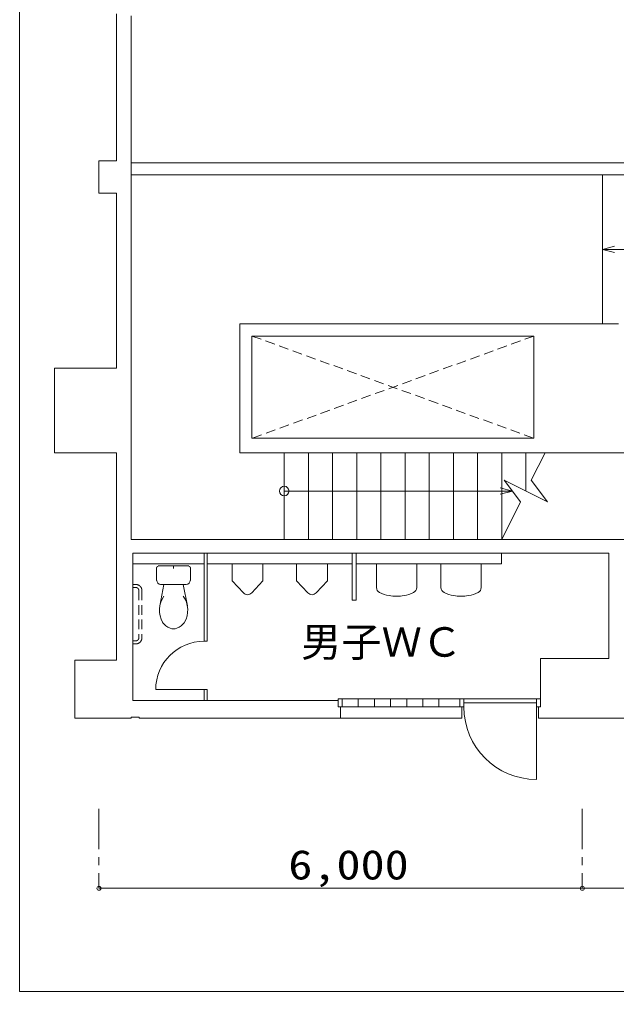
# Model space of a CAD drawing. Units: millimetres, scale not verified. Extents: x -9667 to 46333, y -21917 to 17470.
# Drawn here: x -9667 to -2247, y -21730 to -9648 of the extents above; entities that cross this region are included whole.
import ezdxf
from ezdxf.enums import TextEntityAlignment as Align

# ---------------------------------------------------------------- set-up
doc = ezdxf.new("R2010")
doc.units = ezdxf.units.MM
doc.header["$LTSCALE"] = 100
doc.linetypes.add('CHAIN1', pattern=[8, 5, -1, 1, -1])
doc.linetypes.add('DASHED1', pattern=[1.8, 1.2, -0.6])
for name, color, linetype, lineweight in [('0-0', 7, 'Continuous', 18), ('1-0', 4, 'Continuous', 18), ('2-0', 7, 'Continuous', 18), ('F-F', 7, 'Continuous', 18)]:
    doc.layers.add(name, color=color, linetype=linetype, lineweight=lineweight)
doc.styles.add('HGｺﾞｼｯｸE', font='')
doc.styles.add('ＭＳ ゴシック', font='')
doc.styles.get('HGｺﾞｼｯｸE').set_extended_font_data('HGｺﾞｼｯｸE')
doc.styles.get('ＭＳ ゴシック').set_extended_font_data('MS Gothic')

msp = doc.modelspace()

# ---------------------------------------------------------------- linework, layer by layer
at = {"layer": '0-0'}
for p, q in [((-8459.6, -9577.7), (-8459.6, -11404.9)), ((-8279.3, -14158.2), (-8279.3, -9602.7)), ((956.7, -11429.9), (-8279.3, -11429.9)), ((956.7, -11580.1), (-8279.3, -11580.1)), ((-2422.4, -13432.3), (-2422.4, -11580.1)), ((-8459.6, -11805.3), (-8459.6, -13982.9)), ((-2272.2, -12465.9), (-2422.4, -12506.2)), ((-920.6, -12506.2), (-2422.4, -12506.2)), ((-2272.2, -12546.4), (-2422.4, -12506.2)), ((-6927.7, -13432.3), (-6777.6, -13432.3)), ((-6927.7, -13432.3), (-6927.7, -15034.2)), ((-6777.6, -13432.3), (-3573.8, -13432.3)), ((-3573.8, -13432.3), (-2422.4, -13432.3)), ((-2222.1, -13432.3), (-2422.4, -13432.3)), ((-6777.6, -13582.4), (-3573.8, -13582.4)), ((-6777.6, -13582.4), (-6777.6, -14854)), ((-3573.8, -13582.4), (-3273.4, -13582.4)), ((-3273.4, -14854), (-3273.4, -13582.4)), ((-9230.5, -13982.9), (-8459.6, -13982.9)), ((-8279.3, -14158.2), (-8279.3, -15034.2)), ((-3273.4, -14854), (-6777.6, -14854)), ((-9230.5, -15034.2), (-8459.6, -15034.2)), ((-8459.6, -15034.2), (-8459.6, -17612.3)), ((-8279.3, -15034.2), (-8279.3, -16110.5)), ((-3273.4, -15034.2), (-6927.7, -15034.2)), ((-6377.1, -16110.5), (-6377.1, -15034.2)), ((-6076.7, -16110.5), (-6076.7, -15034.2)), ((-5776.4, -16110.5), (-5776.4, -15034.2)), ((-5476, -16110.5), (-5476, -15034.2)), ((-5175.6, -16110.5), (-5175.6, -15034.2)), ((-4875.3, -16110.5), (-4875.3, -15034.2)), ((-4574.9, -16110.5), (-4574.9, -15034.2)), ((-4274.6, -16110.5), (-4274.6, -15034.2)), ((-3974.2, -16110.5), (-3974.2, -15034.2)), ((-3673.8, -16110.5), (-3673.8, -15034.2)), ((-3373.5, -15509.8), (-3373.5, -15034.2)), ((-3306.3, -15375.4), (-3135.7, -15034.2)), ((-2071.9, -15034.2), (-3273.4, -15034.2)), ((-6377.1, -15509.8), (-3541.4, -15509.8)), ((-3691.6, -15469.5), (-3541.4, -15509.8)), ((-3691.6, -15550), (-3541.4, -15509.8)), ((956.7, -16110.5), (-8279.3, -16110.5)), ((-6377.1, -16110.5), (-3673.8, -16110.5)), ((-8259.3, -16280.7), (-8259.3, -18112.8)), ((-2342.3, -16280.7), (-8259.3, -16280.7)), ((-7373.3, -17377), (-7373.3, -16285.7)), ((-7333.2, -17377), (-7333.2, -16285.7)), ((-5531.1, -16866.4), (-5531.1, -16285.7)), ((-5481, -16866.4), (-5481, -16285.7)), ((-3678.9, -16415.8), (-3678.9, -16285.7)), ((-2342.3, -17592.2), (-2342.3, -16280.7)), ((-7373.3, -16415.8), (-8254.3, -16415.8)), ((-5531.1, -16415.8), (-7333.2, -16415.8)), ((-7023.5, -16415.8), (-7023.5, -16626.8)), ((-7023.5, -16415.8), (-6641.7, -16415.8)), ((-6641.7, -16415.8), (-6641.7, -16626.9)), ((-6222.6, -16415.8), (-6222.6, -16626.8)), ((-6222.6, -16415.8), (-5840.8, -16415.8)), ((-5840.8, -16415.8), (-5840.8, -16626.9)), ((-5481, -16415.8), (-3678.9, -16415.8)), ((-5230.7, -16415.8), (-5230.7, -16708.2)), ((-4730.1, -16415.8), (-5230.7, -16415.8)), ((-4730.1, -16415.8), (-4730.1, -16708.2)), ((-4429.8, -16415.8), (-4429.8, -16708.2)), ((-3929.2, -16415.8), (-4429.8, -16415.8)), ((-3929.2, -16415.8), (-3929.2, -16708.2)), ((-7962.6, -16620.4), (-7962.6, -16460.2)), ((-7942.6, -16440.2), (-7563.4, -16440.2)), ((-7752.4, -16440.2), (-7752.4, -16470.2)), ((-7543.4, -16620.4), (-7543.4, -16460.2)), ((-7923.8, -16937), (-7871.2, -16670.4)), ((-7912.5, -16670.4), (-7593.4, -16670.4)), ((-7580.9, -16937), (-7633.5, -16670.4)), ((-7023.5, -16626.8), (-6883.9, -16775.5)), ((-6641.7, -16626.9), (-6781.4, -16775.5)), ((-6222.6, -16626.8), (-6082.9, -16775.5)), ((-5840.8, -16626.9), (-5980.4, -16775.5)), ((-5481, -16866.4), (-5531.1, -16866.4)), ((-7333.2, -17377), (-7373.3, -17377)), ((-8980.2, -17612.3), (-8459.6, -17612.3)), ((-8980.2, -17612.3), (-8980.2, -18333.1)), ((-2342.3, -17592.2), (-3193.3, -17592.2)), ((-3193.3, -17592.2), (-3193.3, -18192.9)), ((-7373.3, -17977.7), (-7974, -17977.7)), ((-7333.2, -17977.7), (-7373.3, -17977.7)), ((-7373.3, -17977.7), (-7373.3, -18107.8)), ((-7333.2, -17977.7), (-7333.2, -18107.8)), ((-5706.3, -18112.8), (-8259.3, -18112.8)), ((-5706.3, -18192.9), (-5706.3, -18092.8)), ((-5706.3, -18112.8), (-5706.3, -18192.9)), ((-5656.2, -18192.9), (-5656.2, -18092.8)), ((-5456, -18192.9), (-5456, -18092.8)), ((-5255.7, -18192.9), (-5255.7, -18092.8)), ((-5055.5, -18192.9), (-5055.5, -18092.8)), ((-4855.2, -18192.9), (-4855.2, -18092.8)), ((-4655, -18192.9), (-4655, -18092.8)), ((-4454.8, -18192.9), (-4454.8, -18092.8)), ((-4194.5, -18092.8), (-4194.5, -18192.9)), ((-4144.4, -18192.9), (-4144.4, -18092.8)), ((-4144.4, -18092.8), (-3243.3, -18092.8)), ((-3243.3, -18092.8), (-3193.3, -18092.8)), ((-3243.3, -18192.9), (-3243.3, -18092.8)), ((-3218.3, -18092.8), (-3193.3, -18092.8)), ((-3193.3, -18192.9), (-3193.3, -18092.8)), ((-3193.3, -18112.8), (-3193.3, -18192.9)), ((-5706.3, -18192.9), (-5676.2, -18192.9)), ((-4194.5, -18192.9), (-5706.3, -18192.9)), ((-5676.2, -18333.1), (-5676.2, -18192.9)), ((-4144.4, -18192.9), (-4194.5, -18192.9)), ((-4169.4, -18192.9), (-4194.5, -18192.9)), ((-4144.4, -18142.9), (-3243.3, -18142.9)), ((-3243.3, -18192.9), (-3193.3, -18192.9)), ((-3243.3, -18192.9), (-3243.3, -19094)), ((-3218.3, -18192.9), (-3193.3, -18192.9)), ((-3218.3, -18192.9), (-3218.3, -18333.1)), ((-3193.3, -18192.9), (-3218.3, -18192.9)), ((-8980.2, -18333.1), (-8279.3, -18333.1)), ((-8279.3, -18321.1), (-8179.2, -18321.1)), ((-8279.3, -18321.1), (-8279.3, -18333.1)), ((-8179.2, -18321.1), (-8179.2, -18333.1)), ((-8179.2, -18333.1), (-5676.2, -18333.1)), ((-3218.3, -18333.1), (-2127, -18333.1))]:
    msp.add_line(p, q, dxfattribs=at)
at = {"layer": '0-0', "linetype": 'DASHED1'}
for p, q in [((-6777.6, -13582.4), (-3273.4, -14854)), ((-3273.4, -13582.4), (-6777.6, -14854)), ((-8221.3, -16670.4), (-8254.3, -16670.4)), ((-8221.3, -16708.5), (-8254.3, -16708.5)), ((-8183.2, -16746.5), (-8183.2, -17333.2)), ((-8145.2, -16746.5), (-8145.2, -17333.2)), ((-8221.3, -17371.3), (-8254.3, -17371.3)), ((-8221.3, -17409.3), (-8254.3, -17409.3))]:
    msp.add_line(p, q, dxfattribs=at)
at = {"layer": '0-0'}
for points in [[(-8459.5, -11805.3), (-8679.8, -11805.3), (-8679.8, -11404.9), (-8459.5, -11404.9)], [(-9230.5, -14758.9), (-9230.5, -13982.9), (-9230.5, -15034.2)], [(-3306.3, -15375.4), (-3104.8, -15644.1), (-3642.1, -15375.4), (-3440.7, -15644.1), (-3673.8, -16110.5)], [(-4194.5, -18192.9), (-4194.5, -18092.8), (-5706.3, -18092.8)], [(-4144.4, -18092.8), (-4194.5, -18092.8), (-4169.4, -18092.8)], [(-4169.4, -18192.9), (-4169.4, -18333.1), (-5676.2, -18333.1)]]:
    msp.add_lwpolyline(points, dxfattribs=at)
msp.add_circle((-6377.1, -15509.8), 59.8, dxfattribs=at)
for centre, radius, start, end in [((-7942.6, -16460.2), 18.8, 90, 180), ((-7563.4, -16460.2), 18.8, 0, 90), ((-7912.5, -16620.4), 48.8, 180, 270), ((-7593.4, -16620.4), 48.8, 270, 0), ((-6832.6, -16727.3), 70.3, 223.21404, 316.78607), ((-6031.7, -16727.3), 70.3, 223.21404, 316.78607), ((-5160.6, -16708.2), 70.1, 180.00026, 243.1427), ((-5011.4, -16413.5), 400.5, 243.14244, 261.10791), ((-4949.5, -16413.5), 400.5, 278.89207, 296.85754), ((-4800.2, -16708.2), 70.1, 296.85728, 359.99973), ((-4359.7, -16708.2), 70.1, 180.00026, 243.1427), ((-4210.4, -16413.5), 400.5, 243.14244, 261.10791), ((-4148.5, -16413.5), 400.5, 278.89207, 296.85754), ((-3999.3, -16708.2), 70.1, 296.85728, 359.99973), ((-7632.2, -16990.8), 296.6, 143.81, 210.44), ((-7872.5, -16990.8), 296.6, 329.56001, 36.19002), ((-4980.4, -16215.6), 600.7, 261.10794, 278.89204), ((-4179.5, -16215.6), 600.7, 261.10794, 278.89204), ((-7728.6, -17037.1), 190.2, 213.33, 249.67999), ((-7776.1, -17037.1), 190.2, 290.32001, 326.67), ((-7752.4, -17085.9), 136.4, 251.86, 288.14), ((-7373.3, -17977.7), 600.7, 90, 180), ((-3243.3, -18192.9), 901.1, 180, 270)]:
    msp.add_arc(centre, radius, start, end, dxfattribs=at)
at = {"layer": '0-0', "linetype": 'DASHED1'}
for centre, radius, start, end in [((-8221.3, -16746.5), 76.1, 0.00006, 90.00026), ((-8221.3, -16746.5), 38, 0.00006, 90.00026), ((-8221.3, -17333.2), 76.1, 270.00041, 0.00006), ((-8221.3, -17333.2), 38, 270.00041, 0.00006)]:
    msp.add_arc(centre, radius, start, end, dxfattribs=at)
at = {"layer": '1-0', "linetype": 'CHAIN1'}
for p, q in [((-8679.8, -19460), (-8679.8, -20447.2)), ((-2672.7, -19460), (-2672.7, -20447.2))]:
    msp.add_line(p, q, dxfattribs=at)
at = {"layer": '1-0'}
for p, q in [((-8679.8, -20447.2), (-2672.7, -20447.2)), ((-2672.7, -20447.2), (3334.5, -20447.2))]:
    msp.add_line(p, q, dxfattribs=at)
for centre in [(-8679.8, -20447.2), (-2672.7, -20447.2)]:
    msp.add_circle(centre, 25, dxfattribs=at)
at = {"layer": 'F-F'}
msp.add_line((-9667.2, -21730.4), (46332.8, -21730.4), dxfattribs=at)
msp.add_lwpolyline([(46332.8, 17469.6), (-9667.2, 17469.6), (-9667.2, -21730.4)], dxfattribs=at)

# ---------------------------------------------------------------- texts
at = {"layer": '1-0', "style": 'ＭＳ ゴシック', "width": 1.2}
msp.add_text('6,000', height=366.6, dxfattribs=at).set_placement((-6326.2, -20447.2), align=Align.BOTTOM_LEFT)
at = {"layer": '2-0', "style": 'HGｺﾞｼｯｸE'}
msp.add_text('男子ＷＣ', height=366.6, dxfattribs=at).set_placement((-6167.1, -17678.8), align=Align.BOTTOM_LEFT)

doc.saveas('drawing.dxf')
